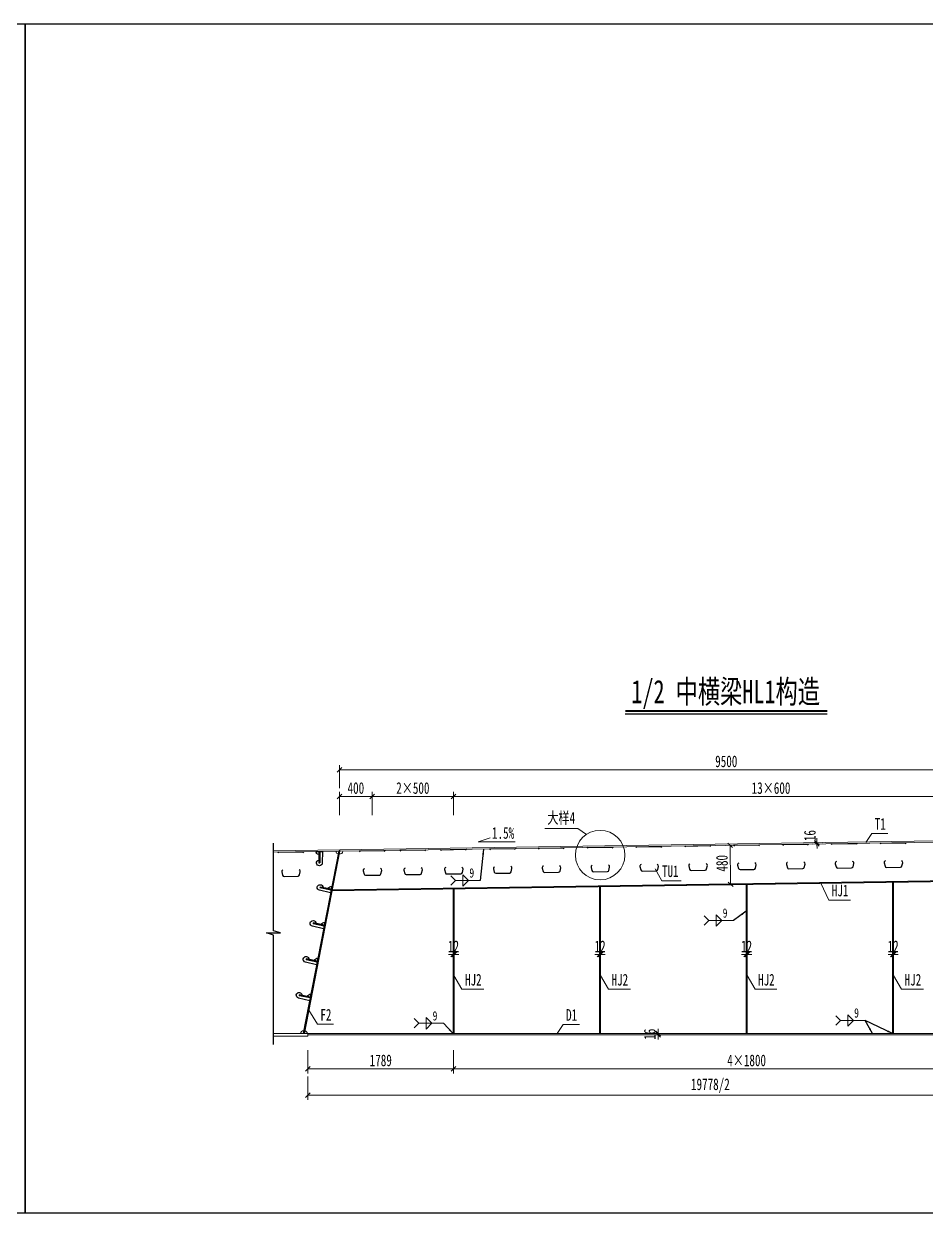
# Model space of a CAD drawing. Header units: millimetres. Extents: x -89049 to 410567, y -307459 to -100425.
# Drawn here: x 212550 to 223635, y -127671 to -113054 of the extents above; entities that cross this region are included whole.
import ezdxf
from ezdxf.enums import TextEntityAlignment as Align

# ---------------------------------------------------------------- set-up
doc = ezdxf.new("R2010")
doc.units = ezdxf.units.MM
doc.layers.get('Defpoints').update_dxf_attribs({"color": 8})
for name, color, linetype, lineweight in [('Dim', 4, 'Continuous', 15), ('文字', 7, 'Continuous', 15), ('标注线及字体', 2, 'Continuous', 15), ('细实线', 4, 'Continuous', 15), ('钢板粗线', 1, 'Continuous', 25), ('钢板细线', 6, 'Continuous', 15)]:
    doc.layers.add(name, color=color, linetype=linetype, lineweight=lineweight)
doc.layers.add('Text', color=4, linetype='Continuous')
doc.styles.add('111', font='', dxfattribs={"width": 0.7})
doc.styles.add('BM_Dim', font='', dxfattribs={"width": 0.85})
doc.styles.add('SMEDI', font='', dxfattribs={"width": 0.75})
doc.styles.get("Standard").update_dxf_attribs({"font": ''})
doc.styles.get('111').set_extended_font_data('仿宋_GB2312')
doc.styles.get('BM_Dim').set_extended_font_data('仿宋_GB2312')
doc.styles.get('SMEDI').set_extended_font_data('仿宋_GB2312')
doc.styles.get('Standard').set_extended_font_data('仿宋_GB2312')
doc.dimstyles.new('200', dxfattribs={"dimscale": 0, "dimtxt": 2.5, "dimasz": 1, "dimexe": 1, "dimexo": 1, "dimgap": 0.6, "dimtad": 1, "dimdec": 0, "dimdsep": 46, "dimtxsty": '111', "dimblk": 'OBLIQUE', "dimcen": 0, "dimclrd": 4, "dimclre": 4, "dimclrt": 4, "dimadec": 1, "dimazin": 2, "dimtfac": 1, "dimtdec": 0, "dimtix": 1, "dimtmove": 2, "dimatfit": 3, "dimfxl": 4, "dimfxlon": 1, "dimtolj": 1, "dimlwd": -1, "dimlwe": -1, "dimarcsym": 0})
doc.dimstyles.new('MSteel_1.0_1.0', dxfattribs={"dimtxt": 3, "dimasz": 1.2, "dimexe": 1, "dimexo": 1, "dimgap": 1, "dimtad": 3, "dimtoh": 1, "dimdec": 0, "dimzin": 0, "dimdsep": 46, "dimtxsty": 'Standard', "dimblk": 'ARCHTICK', "dimcen": 0.09, "dimclrd": 3, "dimclre": 3, "dimadec": 0, "dimazin": 0, "dimtfac": 1, "dimtdec": 4, "dimtofl": 0, "dimtmove": 0, "dimatfit": 3, "dimfxl": 1, "dimtolj": 1, "dimtzin": 0, "dimarcsym": 0})

# ---------------------------------------------------------------- blocks, each defined once
blk = doc.blocks.new('U型肋1')
at = {"layer": 'Defpoints'}
blk.add_line((-160, 0), (160, 0), dxfattribs=at)
at = {"layer": '钢板粗线', "color": 6}
for p, q in [((148, -10), (160, 0)), ((-148, -10), (-160, 0))]:
    blk.add_line(p, q, dxfattribs=at)
blk.add_lwpolyline([(-99, -220, 0.414266), (-114, -245), (-104, -285, 0.348876), (-85, -300), (85, -300, 0.348876), (104, -285), (114, -245, 0.414091), (99, -220, 0.414091)], format="xyb", dxfattribs=at)
blk = doc.blocks.new('14-160加劲 有过焊孔')
at = {"layer": 'Defpoints'}
blk.add_line((38609, 31489), (38609, 31629), dxfattribs=at)
at = {"layer": '钢板粗线', "color": 7}
for p, q in [((38603, 31489), (38603, 31629)), ((38603, 31629), (38615, 31629)), ((38615, 31489), (38615, 31629)), ((38650, 31489), (38644, 31631)), ((38568, 31489), (38650, 31489))]:
    blk.add_line(p, q, dxfattribs=at)
for centre, start, end in [((38609, 31629), 2.441, 260.1291), ((38603, 31489), 90, 180)]:
    blk.add_arc(centre, 35, start, end, dxfattribs=at)
blk = doc.blocks.new('12-140加劲 有过焊孔')
at = {"layer": 'Defpoints'}
blk.add_line((0, 0), (0, 140), dxfattribs=at)
at = {"layer": '钢板粗线', "color": 7}
for p, q in [((-6, 0), (-6, 140)), ((-6, 140), (6, 140)), ((6, 0), (6, 140)), ((41, 0), (35, 141)), ((-41, 0), (41, 0))]:
    blk.add_line(p, q, dxfattribs=at)
for centre, start, end in [((0, 140), 2.441, 260.1291), ((-6, 0), 90, 180)]:
    blk.add_arc(centre, 35, start, end, dxfattribs=at)
blk = doc.blocks.new('_Oblique')
at = {"color": 0, "linetype": 'ByBlock', "lineweight": -2}
blk.add_line((-0.5, -0.5), (0.5, 0.5), dxfattribs=at)
blk = doc.blocks.new('*D525')
at = {"layer": 'Defpoints', "color": 0, "transparency": 16777216}
for p in [(225929, -122221), (225929, -122445), (216429, -123206)]:
    blk.add_point(p, dxfattribs=at)
at = {"layer": '细实线', "color": 4, "transparency": 16777216}
for p, q in [((216429, -122449), (216429, -122164)), ((225929, -122387), (225929, -122164)), ((216429, -122221), (225929, -122221))]:
    blk.add_line(p, q, dxfattribs=at)
at = {"layer": '细实线', "color": 4, "transparency": 16777216, "xscale": 57.14285714285715, "yscale": 57.14285714285715, "zscale": 57.14285714285715, "rotation": 180}
blk.add_blockref('_Oblique', (216429, -122221), dxfattribs=at)
at = {"layer": '细实线', "color": 4, "transparency": 16777216, "xscale": 57.14285714285715, "yscale": 57.14285714285715, "zscale": 57.14285714285715}
blk.add_blockref('_Oblique', (225929, -122221), dxfattribs=at)
at = {"layer": '细实线', "color": 4, "transparency": 16777216, "insert": (221179, -122119), "char_height": 142.9, "attachment_point": 5, "style": '111'}
blk.add_mtext('\\A1;9500', dxfattribs=at)
blk = doc.blocks.new('*D526')
at = {"layer": 'Defpoints', "color": 0, "transparency": 16777216}
for p in [(225629, -122550), (225629, -122773), (217829, -123201)]:
    blk.add_point(p, dxfattribs=at)
at = {"layer": '细实线', "color": 4, "transparency": 16777216}
for p, q in [((217829, -122778), (217829, -122492)), ((217829, -122550), (225629, -122550)), ((225629, -122716), (225629, -122492))]:
    blk.add_line(p, q, dxfattribs=at)
at = {"layer": '细实线', "color": 4, "transparency": 16777216, "xscale": 57.14285714285715, "yscale": 57.14285714285715, "zscale": 57.14285714285715, "rotation": 180}
blk.add_blockref('_Oblique', (217829, -122550), dxfattribs=at)
at = {"layer": '细实线', "color": 4, "transparency": 16777216, "xscale": 57.14285714285715, "yscale": 57.14285714285715, "zscale": 57.14285714285715}
blk.add_blockref('_Oblique', (225629, -122550), dxfattribs=at)
at = {"layer": '细实线', "color": 4, "transparency": 16777216, "insert": (221729, -122447), "char_height": 142.9, "attachment_point": 5, "style": '111'}
blk.add_mtext('\\A1;13×600', dxfattribs=at)
blk = doc.blocks.new('*D527')
at = {"layer": 'Defpoints', "color": 0, "transparency": 16777216}
for p in [(216429, -122550), (216829, -122878), (216429, -123206)]:
    blk.add_point(p, dxfattribs=at)
at = {"layer": '细实线', "color": 4, "transparency": 16777216}
for p, q in [((216429, -122778), (216429, -122492)), ((216829, -122550), (216429, -122550)), ((216829, -122778), (216829, -122492))]:
    blk.add_line(p, q, dxfattribs=at)
at = {"layer": '细实线', "color": 4, "transparency": 16777216, "xscale": 57.14285714285715, "yscale": 57.14285714285715, "zscale": 57.14285714285715, "rotation": 180}
blk.add_blockref('_Oblique', (216429, -122550), dxfattribs=at)
at = {"layer": '细实线', "color": 4, "transparency": 16777216, "xscale": 57.14285714285715, "yscale": 57.14285714285715, "zscale": 57.14285714285715}
blk.add_blockref('_Oblique', (216829, -122550), dxfattribs=at)
at = {"layer": '细实线', "color": 4, "transparency": 16777216, "insert": (216629, -122447), "char_height": 142.9, "attachment_point": 5, "style": '111'}
blk.add_mtext('\\A1;400', dxfattribs=at)
blk = doc.blocks.new('*D529')
at = {"layer": 'Defpoints', "color": 0, "transparency": 16777216}
for p in [(216829, -122550), (216829, -122878), (217829, -122863)]:
    blk.add_point(p, dxfattribs=at)
at = {"layer": '细实线', "color": 4, "transparency": 16777216}
for p, q in [((216829, -122778), (216829, -122492)), ((217829, -122550), (216829, -122550)), ((217829, -122778), (217829, -122492))]:
    blk.add_line(p, q, dxfattribs=at)
at = {"layer": '细实线', "color": 4, "transparency": 16777216, "xscale": 57.14285714285715, "yscale": 57.14285714285715, "zscale": 57.14285714285715, "rotation": 180}
blk.add_blockref('_Oblique', (216829, -122550), dxfattribs=at)
at = {"layer": '细实线', "color": 4, "transparency": 16777216, "xscale": 57.14285714285715, "yscale": 57.14285714285715, "zscale": 57.14285714285715}
blk.add_blockref('_Oblique', (217829, -122550), dxfattribs=at)
at = {"layer": '细实线', "color": 4, "transparency": 16777216, "insert": (217329, -122447), "char_height": 142.9, "attachment_point": 5, "style": '111'}
blk.add_mtext('\\A1;2×500', dxfattribs=at)
blk = doc.blocks.new('*D531')
at = {"layer": 'Defpoints', "color": 0, "transparency": 16777216}
for p in [(220343, -125480), (220424, -125464), (220424, -125480)]:
    blk.add_point(p, dxfattribs=at)
at = {"layer": '细实线', "color": 4, "transparency": 16777216}
for p, q in [((220343, -125464), (220343, -125407)), ((220366, -125464), (220286, -125464)), ((220366, -125480), (220286, -125480)), ((220343, -125464), (220343, -125480)), ((220343, -125480), (220343, -125537))]:
    blk.add_line(p, q, dxfattribs=at)
at = {"layer": '细实线', "color": 4, "transparency": 16777216, "xscale": 57.14285714285715, "yscale": 57.14285714285715, "zscale": 57.14285714285715}
for p, rotation in [((220343, -125464), 270), ((220343, -125480), 90)]:
    blk.add_blockref('_Oblique', p, dxfattribs=dict(at, rotation=rotation))
at = {"layer": '细实线', "color": 4, "transparency": 16777216, "insert": (220240, -125472), "char_height": 142.9, "attachment_point": 5, "rotation": 90, "style": '111'}
blk.add_mtext('\\A1;16', dxfattribs=at)
blk = doc.blocks.new('*D532')
at = {"layer": 'Defpoints', "color": 0, "transparency": 16777216}
for p in [(217823, -124509), (217835, -124492), (217835, -124509)]:
    blk.add_point(p, dxfattribs=at)
at = {"layer": '细实线', "color": 4, "transparency": 16777216}
for p, q in [((217823, -124492), (217766, -124492)), ((217823, -124492), (217823, -124435)), ((217823, -124492), (217835, -124492)), ((217835, -124492), (217835, -124435)), ((217835, -124492), (217892, -124492))]:
    blk.add_line(p, q, dxfattribs=at)
at = {"layer": '细实线', "color": 4, "transparency": 16777216, "xscale": 57.14285714285715, "yscale": 57.14285714285715, "zscale": 57.14285714285715}
blk.add_blockref('_Oblique', (217823, -124492), dxfattribs=at)
at = {"layer": '细实线', "color": 4, "transparency": 16777216, "xscale": 57.14285714285715, "yscale": 57.14285714285715, "zscale": 57.14285714285715, "rotation": 180}
blk.add_blockref('_Oblique', (217835, -124492), dxfattribs=at)
at = {"layer": '细实线', "color": 4, "transparency": 16777216, "insert": (217829, -124392), "char_height": 142.9, "attachment_point": 5, "style": '111'}
blk.add_mtext('\\A1;12', dxfattribs=at)
blk = doc.blocks.new('*D533')
at = {"layer": 'Defpoints', "color": 0, "transparency": 16777216}
for p in [(219623, -124509), (219635, -124492), (219635, -124509)]:
    blk.add_point(p, dxfattribs=at)
at = {"layer": '细实线', "color": 4, "transparency": 16777216}
for p, q in [((219623, -124492), (219566, -124492)), ((219623, -124492), (219623, -124435)), ((219623, -124492), (219635, -124492)), ((219635, -124492), (219635, -124435)), ((219635, -124492), (219692, -124492))]:
    blk.add_line(p, q, dxfattribs=at)
at = {"layer": '细实线', "color": 4, "transparency": 16777216, "xscale": 57.14285714285715, "yscale": 57.14285714285715, "zscale": 57.14285714285715}
blk.add_blockref('_Oblique', (219623, -124492), dxfattribs=at)
at = {"layer": '细实线', "color": 4, "transparency": 16777216, "xscale": 57.14285714285715, "yscale": 57.14285714285715, "zscale": 57.14285714285715, "rotation": 180}
blk.add_blockref('_Oblique', (219635, -124492), dxfattribs=at)
at = {"layer": '细实线', "color": 4, "transparency": 16777216, "insert": (219629, -124392), "char_height": 142.9, "attachment_point": 5, "style": '111'}
blk.add_mtext('\\A1;12', dxfattribs=at)
blk = doc.blocks.new('*D534')
at = {"layer": 'Defpoints', "color": 0, "transparency": 16777216}
for p in [(221423, -124509), (221435, -124492), (221435, -124509)]:
    blk.add_point(p, dxfattribs=at)
at = {"layer": '细实线', "color": 4, "transparency": 16777216}
for p, q in [((221423, -124492), (221366, -124492)), ((221423, -124492), (221423, -124435)), ((221423, -124492), (221435, -124492)), ((221435, -124492), (221435, -124435)), ((221435, -124492), (221492, -124492))]:
    blk.add_line(p, q, dxfattribs=at)
at = {"layer": '细实线', "color": 4, "transparency": 16777216, "xscale": 57.14285714285715, "yscale": 57.14285714285715, "zscale": 57.14285714285715}
blk.add_blockref('_Oblique', (221423, -124492), dxfattribs=at)
at = {"layer": '细实线', "color": 4, "transparency": 16777216, "xscale": 57.14285714285715, "yscale": 57.14285714285715, "zscale": 57.14285714285715, "rotation": 180}
blk.add_blockref('_Oblique', (221435, -124492), dxfattribs=at)
at = {"layer": '细实线', "color": 4, "transparency": 16777216, "insert": (221429, -124392), "char_height": 142.9, "attachment_point": 5, "style": '111'}
blk.add_mtext('\\A1;12', dxfattribs=at)
blk = doc.blocks.new('*D535')
at = {"layer": 'Defpoints', "color": 0, "transparency": 16777216}
for p in [(223223, -124509), (223235, -124492), (223235, -124509)]:
    blk.add_point(p, dxfattribs=at)
at = {"layer": '细实线', "color": 4, "transparency": 16777216}
for p, q in [((223223, -124492), (223166, -124492)), ((223223, -124492), (223223, -124435)), ((223223, -124492), (223235, -124492)), ((223235, -124492), (223235, -124435)), ((223235, -124492), (223292, -124492))]:
    blk.add_line(p, q, dxfattribs=at)
at = {"layer": '细实线', "color": 4, "transparency": 16777216, "xscale": 57.14285714285715, "yscale": 57.14285714285715, "zscale": 57.14285714285715}
blk.add_blockref('_Oblique', (223223, -124492), dxfattribs=at)
at = {"layer": '细实线', "color": 4, "transparency": 16777216, "xscale": 57.14285714285715, "yscale": 57.14285714285715, "zscale": 57.14285714285715, "rotation": 180}
blk.add_blockref('_Oblique', (223235, -124492), dxfattribs=at)
at = {"layer": '细实线', "color": 4, "transparency": 16777216, "insert": (223229, -124392), "char_height": 142.9, "attachment_point": 5, "style": '111'}
blk.add_mtext('\\A1;12', dxfattribs=at)
blk = doc.blocks.new('*D537')
at = {"layer": 'Defpoints', "color": 0, "transparency": 16777216}
for p in [(217829, -125464), (225029, -125527), (225029, -125896)]:
    blk.add_point(p, dxfattribs=at)
at = {"layer": '细实线', "color": 4, "transparency": 16777216}
for p, q in [((217829, -125668), (217829, -125953)), ((225029, -125668), (225029, -125953)), ((217829, -125896), (225029, -125896))]:
    blk.add_line(p, q, dxfattribs=at)
at = {"layer": '细实线', "color": 4, "transparency": 16777216, "xscale": 57.14285714285715, "yscale": 57.14285714285715, "zscale": 57.14285714285715, "rotation": 180}
blk.add_blockref('_Oblique', (217829, -125896), dxfattribs=at)
at = {"layer": '细实线', "color": 4, "transparency": 16777216, "xscale": 57.14285714285715, "yscale": 57.14285714285715, "zscale": 57.14285714285715}
blk.add_blockref('_Oblique', (225029, -125896), dxfattribs=at)
at = {"layer": '细实线', "color": 4, "transparency": 16777216, "insert": (221429, -125794), "char_height": 142.9, "attachment_point": 5, "style": '111'}
blk.add_mtext('\\A1;4×1800', dxfattribs=at)
blk = doc.blocks.new('*D538')
at = {"layer": 'Defpoints', "color": 0, "transparency": 16777216}
for p in [(216040, -125484), (217829, -125464), (216040, -125896)]:
    blk.add_point(p, dxfattribs=at)
at = {"layer": '细实线', "color": 4, "transparency": 16777216}
for p, q in [((216040, -125668), (216040, -125953)), ((217829, -125668), (217829, -125953)), ((217829, -125896), (216040, -125896))]:
    blk.add_line(p, q, dxfattribs=at)
at = {"layer": '细实线', "color": 4, "transparency": 16777216, "xscale": 57.14285714285715, "yscale": 57.14285714285715, "zscale": 57.14285714285715, "rotation": 180}
blk.add_blockref('_Oblique', (216040, -125896), dxfattribs=at)
at = {"layer": '细实线', "color": 4, "transparency": 16777216, "xscale": 57.14285714285715, "yscale": 57.14285714285715, "zscale": 57.14285714285715}
blk.add_blockref('_Oblique', (217829, -125896), dxfattribs=at)
at = {"layer": '细实线', "color": 4, "transparency": 16777216, "insert": (216935, -125794), "char_height": 142.9, "attachment_point": 5, "style": '111'}
blk.add_mtext('\\A1;1789', dxfattribs=at)
blk = doc.blocks.new('*D539')
at = {"layer": 'Defpoints', "color": 0, "transparency": 16777216}
for p in [(216040, -125484), (225929, -125679), (216040, -126221)]:
    blk.add_point(p, dxfattribs=at)
at = {"layer": '细实线', "color": 4, "transparency": 16777216}
for p, q in [((216040, -125992), (216040, -126278)), ((225929, -125992), (225929, -126278)), ((225929, -126221), (216040, -126221))]:
    blk.add_line(p, q, dxfattribs=at)
at = {"layer": '细实线', "color": 4, "transparency": 16777216, "xscale": 57.14285714285715, "yscale": 57.14285714285715, "zscale": 57.14285714285715, "rotation": 180}
blk.add_blockref('_Oblique', (216040, -126221), dxfattribs=at)
at = {"layer": '细实线', "color": 4, "transparency": 16777216, "xscale": 57.14285714285715, "yscale": 57.14285714285715, "zscale": 57.14285714285715}
blk.add_blockref('_Oblique', (225929, -126221), dxfattribs=at)
at = {"layer": '细实线', "color": 4, "transparency": 16777216, "insert": (220984, -126104), "char_height": 142.86, "attachment_point": 5, "style": '111'}
blk.add_mtext('\\A1;19778/2', dxfattribs=at)
blk = doc.blocks.new('_ArchTick')
at = {"color": 0, "linetype": 'ByBlock', "const_width": 0.15}
blk.add_lwpolyline([(-0.5, -0.5), (0.5, 0.5)], dxfattribs=at)
blk = doc.blocks.new('角焊缝1')
at = {"layer": 'Dim'}
blk.add_line((-3101.17, 370.22), (-3106.48, 370.22), dxfattribs=at)
blk.add_lwpolyline([(-3107.48, 369.22), (-3106.48, 370.22), (-3107.48, 371.22)], dxfattribs=at)
blk.add_lwpolyline([(-3104.91, 371.45), (-3104.91, 368.99), (-3103.68, 370.22)], close=True, dxfattribs=at)
blk = doc.blocks.new('*D540')
at = {"layer": 'Defpoints', "color": 0, "transparency": 16777216}
for p in [(221271, -123150), (221233, -123630), (221279, -123630)]:
    blk.add_point(p, dxfattribs=at)
at = {"layer": '细实线', "color": 4, "transparency": 16777216}
for p, q in [((221226, -123150), (221169, -123151)), ((221226, -123150), (221233, -123630)), ((221233, -123630), (221176, -123631))]:
    blk.add_line(p, q, dxfattribs=at)
at = {"layer": '细实线', "color": 4, "transparency": 16777216, "xscale": 57.14285714285715, "yscale": 57.14285714285715, "zscale": 57.14285714285715}
for p, rotation in [((221226, -123150), 90.85937224365443), ((221233, -123630), 270.8593722436544)]:
    blk.add_blockref('_Oblique', p, dxfattribs=dict(at, rotation=rotation))
at = {"layer": '细实线', "color": 4, "transparency": 16777216, "insert": (221127, -123371), "char_height": 142.9, "attachment_point": 5, "rotation": 90.8594, "style": '111'}
blk.add_mtext('\\A1;480', dxfattribs=at)
blk = doc.blocks.new('*D542')
at = {"layer": 'Defpoints', "color": 0, "transparency": 16777216}
for p in [(222293, -123134), (222424, -123116), (222424, -123132)]:
    blk.add_point(p, dxfattribs=at)
at = {"layer": '细实线', "color": 4, "transparency": 16777216}
for p, q in [((222293, -123118), (222292, -123061)), ((222367, -123117), (222236, -123119)), ((222367, -123133), (222236, -123135)), ((222293, -123118), (222293, -123134)), ((222293, -123134), (222294, -123191))]:
    blk.add_line(p, q, dxfattribs=at)
at = {"layer": '细实线', "color": 4, "transparency": 16777216, "xscale": 57.14285714285715, "yscale": 57.14285714285715, "zscale": 57.14285714285715}
for p, rotation in [((222293, -123118), 270.8593722436541), ((222293, -123134), 90.85937224365405)]:
    blk.add_blockref('_Oblique', p, dxfattribs=dict(at, rotation=rotation))
at = {"layer": '细实线', "color": 4, "transparency": 16777216, "insert": (222207, -123031), "char_height": 142.9, "attachment_point": 5, "rotation": 90.8594, "style": '111'}
blk.add_mtext('\\A1;16', dxfattribs=at)

msp = doc.modelspace()

# ---------------------------------------------------------------- linework, layer by layer
at = {"color": 4}
msp.add_line((219938.9, -121533.6), (222420.4, -121533.6), dxfattribs=at)
at = {"color": 6, "const_width": 20.6}
msp.add_lwpolyline([(219939.9, -121499.4), (222420.1, -121499.4)], dxfattribs=at)
at = {"color": 4, "elevation": 0}
msp.add_lwpolyline([(215618.9, -125599.3), (215618.9, -124252.6), (215533.2, -124226.9), (215704.6, -124226.9), (215618.9, -124201.2), (215618.9, -124166.9), (215618.9, -123123.9)], dxfattribs=at)
at = {"layer": 'Defpoints'}
for p, q in [((216428.9, -123206.3), (215990.1, -125463.8)), ((216339.4, -123703.7), (225928.7, -123559.8))]:
    msp.add_line(p, q, dxfattribs=at)
for points in [[(190566.6, -113054.1), (212566.6, -113054.1), (212566.6, -127671.3), (190566.6, -127671.3)], [(212566.6, -113054.1), (234566.6, -113054.1), (234566.6, -127671.3), (212566.6, -127671.3)]]:
    msp.add_lwpolyline(points, close=True, dxfattribs=at)
at = {"layer": '细实线'}
for p, q in [((218280, -123059), (218132.7, -123108.8)), ((218948.7, -122942.3), (219354.2, -122942.3)), ((219354.2, -122942.3), (219464, -123015.8)), ((222965.1, -123004.3), (222892.4, -123117.5)), ((222965.1, -123004.3), (223164.7, -123004.3)), ((218132.7, -123108.8), (218587.4, -123108.8)), ((220386.4, -123585.6), (220305.9, -123439)), ((220386.4, -123585.6), (220624.3, -123585.6)), ((222437.2, -123822.6), (222338.9, -123613.7)), ((222437.2, -123822.6), (222706, -123822.6)), ((217932.3, -124919.1), (217834.5, -124748.8)), ((219732.3, -124919.1), (219634.5, -124748.8)), ((221532.3, -124919.1), (221434.5, -124748.8)), ((223332.3, -124919.1), (223234.5, -124748.8)), ((217932.3, -124919.1), (218201, -124919.1)), ((219732.3, -124919.1), (220001, -124919.1)), ((221532.3, -124919.1), (221801, -124919.1)), ((223332.3, -124919.1), (223601, -124919.1)), ((216156, -125349.9), (216053.4, -125174.9)), ((216156, -125349.9), (216355.5, -125349.9)), ((219174.7, -125351.9), (219102.9, -125463.8)), ((219174.7, -125351.9), (219374.3, -125351.9))]:
    msp.add_line(p, q, dxfattribs=at)
msp.add_circle((219629.9, -123270.7), 304.1, dxfattribs=at)
at = {"layer": '钢板细线'}
for p, q in [((216418.7, -123222.4), (215983, -125463.8)), ((216433, -123222.2), (215997.2, -125463.8)), ((216338.2, -123709.7), (225928.9, -123565.8)), ((216340.5, -123697.6), (225928.9, -123553.8)), ((219622.9, -123660.4), (219622.9, -125463.8)), ((219634.9, -123660.2), (219634.9, -125463.8)), ((221422.9, -123633.4), (221422.9, -125463.8)), ((221434.9, -123633.2), (221434.9, -125463.8)), ((223222.9, -123606.4), (223222.9, -125463.8)), ((223234.9, -123606.2), (223234.9, -125463.8)), ((217822.9, -123687.4), (217822.9, -125463.8)), ((217834.9, -123687.2), (217834.9, -125463.8)), ((216040.1, -125463.8), (215618.9, -125463.8)), ((216040.1, -125495.8), (215618.9, -125495.8)), ((216040.1, -125463.8), (216040.1, -125495.8)), ((216040.1, -125463.8), (225928.9, -125463.8)), ((216040.1, -125479.8), (225928.9, -125479.8))]:
    msp.add_line(p, q, dxfattribs=at)
at = {"layer": '钢板细线', "elevation": 0}
for points in [[(215618.9, -123218.4), (225928.7, -123063.8)], [(215618.9, -123234.4), (225928.9, -123079.8)]]:
    msp.add_lwpolyline(points, dxfattribs=at)
at = {"layer": '钢板细线'}
for centre, start, end in [((216433, -123222.2), 259, 0.85937), ((216418.7, -123222.4), 180.86234, 259), ((215983, -125463.8), 79, 180), ((215997.2, -125463.8), 0, 79)]:
    msp.add_arc(centre, 35, start, end, dxfattribs=at)

# ---------------------------------------------------------------- block references
at = {"layer": '细实线', "color": 8, "xscale": 57.1428571428572, "yscale": 57.1428571428572, "zscale": 57.1428571428572}
for p in [(395367.4, -144736.9), (398478.8, -145229.6), (394915.8, -146493), (400093.8, -146457.4)]:
    msp.add_blockref('角焊缝1', p, dxfattribs=at)
at = {"layer": '钢板细线', "rotation": 0.8593722436391068}
for p in [(216828.9, -123216.3), (217328.9, -123208.8), (217828.9, -123201.3), (218428.9, -123192.3), (219028.9, -123183.3), (219628.9, -123174.3), (220228.9, -123165.3), (220828.9, -123156.3), (221428.9, -123147.3), (222028.9, -123138.3), (222628.9, -123129.3), (223228.9, -123120.3), (215828.9, -123231.3)]:
    msp.add_blockref('U型肋1', p, dxfattribs=at)
at = {"layer": '钢板细线', "xscale": -1}
for name, p, rotation in [('12-140加劲 有过焊孔', (216178.9, -123226), 180.8593722436304), ('14-160加劲 有过焊孔', (254604.5, -91804), 78.99999999988015), ('14-160加劲 有过焊孔', (254518.6, -92245.7), 78.99999999988015), ('14-160加劲 有过焊孔', (254432.7, -92687.4), 78.99999999988015), ('14-160加劲 有过焊孔', (254346.9, -93129.2), 78.99999999988015)]:
    msp.add_blockref(name, p, dxfattribs=dict(at, rotation=rotation))

# ---------------------------------------------------------------- texts
at = {"layer": 'Text', "style": 'SMEDI', "width": 0.75}
for p in [(218023.8, -123489.3), (221135.2, -123982), (217572.2, -125245.4), (222750.2, -125209.8)]:
    msp.add_text('9', height=114.3, dxfattribs=at).set_placement(p, align=Align.MIDDLE_LEFT)
at = {"layer": '文字', "style": 'BM_Dim', "width": 0.7}
for s, p in [('大样4', (219152, -122926.8)), ('1.5%', (218437.5, -123112.3)), ('T1', (223070, -123001.2)), ('TU1', (220491.3, -123582.6)), ('HJ1', (222576.8, -123819.5)), ('HJ2', (218071.8, -124916)), ('HJ2', (219871.8, -124916)), ('HJ2', (221671.8, -124916)), ('HJ2', (223471.8, -124916)), ('F2', (216260.9, -125346.9)), ('D1', (219279.6, -125348.9))]:
    msp.add_text(s, height=142.86, dxfattribs=at).set_placement(p, align=Align.BOTTOM_CENTER)
at = {"layer": '标注线及字体', "style": '111', "width": 0.7}
msp.add_text('1/2 中横梁HL1构造', height=285.714, dxfattribs=at).set_placement((221171.4, -121274.9), align=Align.MIDDLE)

# ---------------------------------------------------------------- dimensions: what is measured, and where the dimension line sits
at = {"layer": '细实线'}
for base, p1, p2, override, picture, middle in [((225928.9, -122220.9), (216428.9, -123206.3), (225928.9, -122444.6), {"dimscale": 57.142857, "dimtxsty": '111', "dimblk": 'Oblique'}, '*D525', (221178.9, -122118.7)), ((216428.7, -122549.6), (216828.7, -122878.3), (216428.7, -123206.3), {"dimscale": 57.142857, "dimblk": 'Oblique'}, '*D527', (216628.7, -122447.4)), ((217834.9, -124492.2), (217822.9, -124509.2), (217834.9, -124509.2), {"dimscale": 57.142857, "dimblk": 'Oblique'}, '*D532', (217828.9, -124391.5)), ((219634.9, -124492.2), (219622.9, -124509.2), (219634.9, -124509.2), {"dimscale": 57.142857, "dimblk": 'Oblique'}, '*D533', (219628.9, -124391.5)), ((221434.9, -124492.2), (221422.9, -124509.2), (221434.9, -124509.2), {"dimscale": 57.142857, "dimblk": 'Oblique'}, '*D534', (221428.9, -124391.5)), ((223234.9, -124492.2), (223222.9, -124509.2), (223234.9, -124509.2), {"dimscale": 57.142857, "dimblk": 'Oblique'}, '*D535', (223228.9, -124391.5)), ((216040.1, -125896.1), (217828.9, -125463.8), (216040.1, -125483.8), {"dimscale": 57.142857, "dimblk": 'Oblique'}, '*D538', (216934.5, -125793.9))]:
    dim = msp.add_linear_dim(base=base, p1=p1, p2=p2, dimstyle='200', override=override, dxfattribs=at)
    dim.commit()
    dim.dimension.update_dxf_attribs({"geometry": picture, "text_midpoint": middle})
for base, p1, p2, text, picture, middle in [((216828.7, -122549.6), (217828.7, -122863.3), (216828.7, -122878.3), '2×500', '*D529', (217328.7, -122447.4)), ((225628.7, -122549.6), (217828.7, -123201.3), (225628.7, -122773.3), '13×600', '*D526', (221728.7, -122447.4)), ((216040.1, -126220.7), (225928.7, -125678.9), (216040.1, -125483.8), '19778/2', '*D539', (220984.4, -126104.2)), ((225028.9, -125896.1), (217828.9, -125463.8), (225028.9, -125527.2), '4×1800', '*D537', (221428.9, -125793.9))]:
    dim = msp.add_linear_dim(base=base, p1=p1, p2=p2, text=text, dimstyle='200', override={"dimscale": 57.142857, "dimtxsty": '111', "dimblk": 'Oblique'}, dxfattribs=at)
    dim.commit()
    dim.dimension.update_dxf_attribs({"geometry": picture, "text_midpoint": middle})
for base, p1, p2, picture, middle in [((222293, -123134.3), (222424.1, -123116.3), (222424.4, -123132.3), '*D542', (222206.7, -123030.8)), ((221233.1, -123630.3), (221271.5, -123149.6), (221278.7, -123629.6), '*D540', (221126.5, -123370.6))]:
    dim = msp.add_linear_dim(base=base, p1=p1, p2=p2, angle=270.85937, dimstyle='200', override={"dimscale": 57.142857, "dimblk": 'Oblique'}, dxfattribs=at)
    dim.commit()
    dim.dimension.update_dxf_attribs({"geometry": picture, "text_midpoint": middle, "dimtype": 161})
dim = msp.add_linear_dim(base=(220342.7, -125479.8), p1=(220423.6, -125463.8), p2=(220423.6, -125479.8), angle=90, dimstyle='200', override={"dimscale": 57.142857, "dimblk": 'Oblique'}, dxfattribs=at)
dim.commit()
dim.dimension.update_dxf_attribs({"geometry": '*D531', "text_midpoint": (220240.4, -125471.8)})

# ---------------------------------------------------------------- leaders
at = {"layer": 'Dim'}
for points in [[(218197.9, -123195.7), (218157.4, -123581.3)], [(221422.9, -123958.9), (221268.8, -124074)], [(217822.9, -125463.8), (217705.8, -125337.4)], [(222974.9, -125463.8), (222883.8, -125301.8)], [(223222.9, -125463.8), (222883.8, -125301.8)]]:
    msp.add_leader(points, dimstyle='MSteel_1.0_1.0', override={"dimscale": 57.142857, "dimclrd": 256}, dxfattribs=at)

doc.saveas('drawing.dxf')
